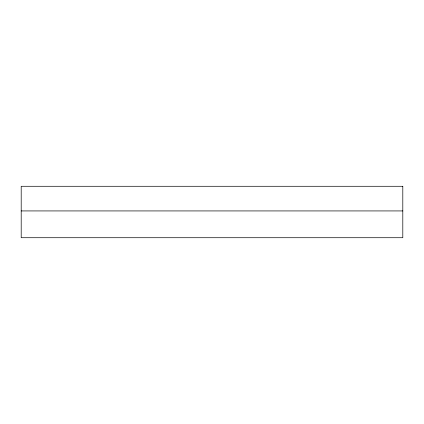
<?xml version="1.0" encoding="UTF-8"?>
<svg xmlns="http://www.w3.org/2000/svg" width="424" height="424" viewBox="0 0 424 424"><rect width="100%" height="100%" fill="white"/><g stroke="black" fill="none" stroke-linecap="round" stroke-linejoin="round"><path stroke-width="0.64" d="M21.2 210.929L402.8 210.929M402.8 186.284L21.2 186.284L21.2 237.716L402.8 237.716L402.8 186.284"/></g></svg>
